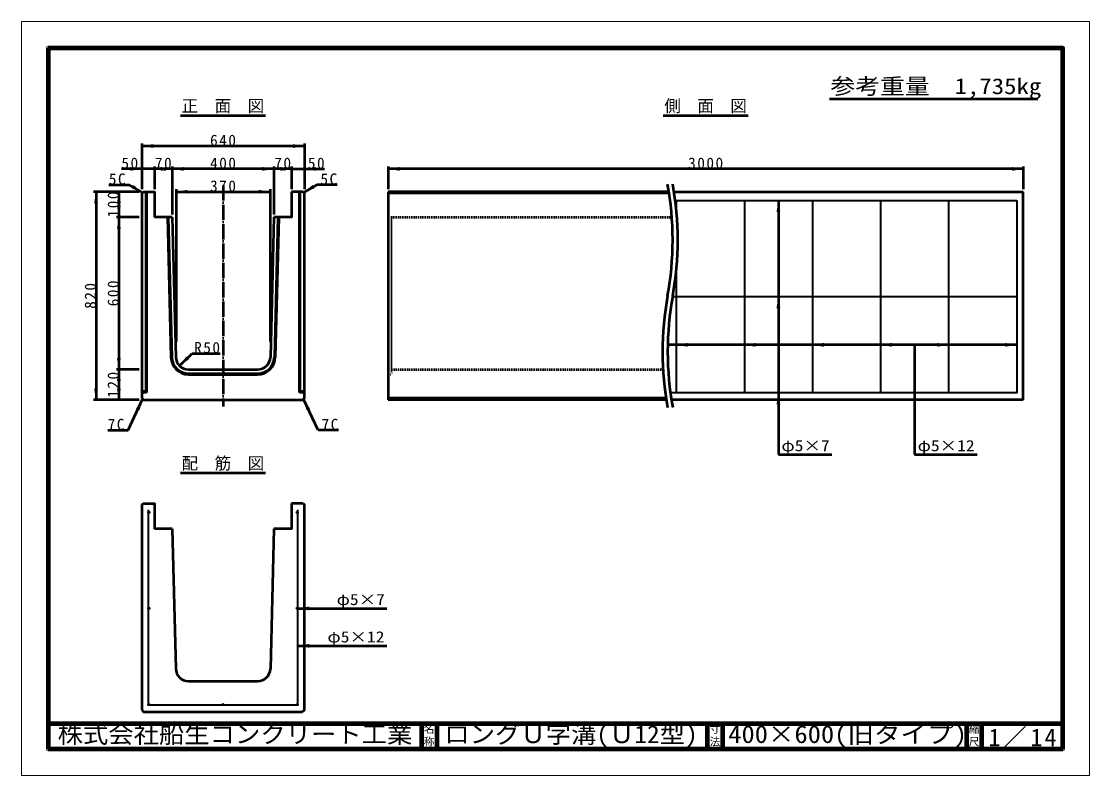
# Model space of a CAD drawing. Units: millimetres, scale not verified. Extents: x -2102 to 2102, y -1485 to 1485.
import ezdxf
from ezdxf.enums import TextEntityAlignment as Align

# ---------------------------------------------------------------- set-up
doc = ezdxf.new("R2010")
doc.units = ezdxf.units.MM
doc.header["$LTSCALE"] = 5
doc.linetypes.add('DOTTED', pattern=[1.75, 0.25, -1.5])
doc.linetypes.add('LONG_DASHED_DOTTED', pattern=[15.25, 12, -1.5, 0.25, -1.5])
doc.layers.add('0-0_V-nasSTD', color=7, linetype='Continuous', lineweight=50)
doc.layers.add('0-1_0', color=7, linetype='Continuous', lineweight=50)
doc.styles.add('ＭＳ ゴシック', font='')
doc.styles.get('ＭＳ ゴシック').set_extended_font_data('MS Gothic')

msp = doc.modelspace()

# ---------------------------------------------------------------- linework, layer by layer
at = {"layer": '0-0_V-nasSTD', "lineweight": 100}
for p, q in [((-1997.5, 1380), (-1997.5, -1380)), ((-1997.5, -1280), (1997.5, -1280)), ((-527.5, -1280), (-527.5, -1380)), ((-467.5, -1280), (-467.5, -1380)), ((597.5, -1280), (597.5, -1380)), ((657.5, -1280), (657.5, -1380)), ((1617.5, -1280), (1617.5, -1380)), ((1677.5, -1280), (1677.5, -1380)), ((-1997.5, -1380), (1997.5, -1380))]:
    msp.add_line(p, q, dxfattribs=at)
at = {"layer": '0-0_V-nasSTD'}
for p, q in [((-1628.654, 1004.105), (-1628.654, 824.105)), ((-988.654, 994.105), (-1628.654, 994.105)), ((-988.654, 1004.105), (-988.654, 824.105)), ((-1628.654, 904.105), (-1708.654, 904.105)), ((-1578.654, 904.105), (-1628.654, 904.105)), ((-1578.654, 914.105), (-1578.654, 824.105)), ((-1508.654, 904.105), (-1578.654, 904.105)), ((-1508.654, 914.105), (-1508.654, 724.105)), ((-1108.654, 904.105), (-1508.654, 904.105)), ((-1108.654, 914.105), (-1108.654, 724.105)), ((-1038.654, 904.105), (-1108.654, 904.105)), ((-1038.654, 914.105), (-1038.654, 824.105)), ((-658.654, 914.105), (-658.654, 824.105)), ((1841.346, 904.105), (-658.654, 904.105)), ((1841.346, 914.105), (1841.346, 824.105)), ((-1758.116, 841.605), (-1678.116, 841.605)), ((-1626.154, 811.605), (-1678.116, 841.605)), ((-991.154, 811.605), (-939.193, 841.605)), ((-859.193, 841.605), (-939.193, 841.605)), ((-1638.654, 814.105), (-1818.654, 814.105)), ((-1808.654, 814.105), (-1808.654, -5.895)), ((-1718.654, 814.105), (-1718.654, 714.105)), ((-1628.654, 809.105), (-1623.654, 814.105)), ((-1628.654, 809.105), (-1628.654, 1.105)), ((-1612.654, 814.105), (-1612.654, 27.105)), ((-1609.654, 814.105), (-1609.654, 24.105)), ((-1493.655, 824.105), (-1493.655, 224.105)), ((-1493.655, 814.105), (-1123.655, 814.105)), ((-1123.655, 824.105), (-1123.655, 224.105)), ((-993.654, 814.105), (-1038.654, 814.105)), ((-1007.654, 24.105), (-1007.654, 814.105)), ((-1004.654, 27.105), (-1004.654, 814.105)), ((-993.654, 814.105), (-988.654, 809.105)), ((-988.654, 1.105), (-988.654, 809.105)), ((-658.654, 814.105), (-658.654, -5.895)), ((446.46, 814.105), (-658.654, 814.105)), ((447.238, 809.105), (-658.654, 809.105)), ((466.46, 814.105), (1841.346, 814.105)), ((1841.346, -5.895), (1841.346, 814.105)), ((877.346, 779.105), (877.346, -220.895)), ((-1638.654, 714.105), (-1728.654, 714.105)), ((-1718.654, 714.105), (-1718.654, 114.105)), ((-1508.654, 714.105), (-1578.654, 714.105)), ((-1527.66, 714.105), (-1513.867, 162.38)), ((-1524.659, 714.105), (-1510.868, 162.455)), ((-1508.654, 714.105), (-1494.873, 162.855)), ((-1108.654, 714.105), (-1122.436, 162.855)), ((-1092.649, 714.105), (-1106.441, 162.455)), ((-1089.648, 714.105), (-1103.441, 162.38)), ((1815.346, 211.355), (441.65, 211.355)), ((1413.346, 211.355), (1413.346, -220.895)), ((-1479.799, 128.31), (-1430.302, 177.808)), ((-1430.302, 177.808), (-1320.302, 177.808)), ((-1638.654, 114.105), (-1728.654, 114.105)), ((-1718.654, 114.105), (-1718.654, -5.895)), ((-1444.889, 114.105), (-1172.42, 114.105)), ((-1444.889, 98.105), (-1172.42, 98.105)), ((-1444.889, 95.105), (-1172.42, 95.105)), ((-1612.654, 27.105), (-1628.654, 27.105)), ((-1609.654, 24.105), (-1628.654, 24.105)), ((-1628.654, 1.105), (-1621.654, -5.895)), ((-1612.654, 27.105), (-1609.654, 24.105)), ((-1004.654, 27.105), (-1007.654, 24.105)), ((-988.654, 24.105), (-1007.654, 24.105)), ((-988.654, 27.105), (-1004.654, 27.105)), ((-988.654, 1.105), (-995.654, -5.895)), ((435.149, 1.105), (-658.654, 1.105)), ((-1638.654, -5.895), (-1818.654, -5.895)), ((-1682.723, -124.603), (-1625.154, -2.395)), ((-1621.654, -5.895), (-995.654, -5.895)), ((-934.586, -124.603), (-992.154, -2.395)), ((436.232, -5.895), (-658.654, -5.895)), ((1841.346, -5.895), (456.232, -5.895)), ((-1762.723, -124.603), (-1682.723, -124.603)), ((-854.586, -124.603), (-934.586, -124.603)), ((877.346, -220.895), (1087.346, -220.895)), ((1413.346, -220.895), (1659.346, -220.895)), ((-1628.654, -418.131), (-1623.654, -413.131)), ((-1628.654, -418.131), (-1628.654, -1226.131)), ((-993.654, -413.131), (-1038.654, -413.131)), ((-993.654, -413.131), (-988.654, -418.131)), ((-988.654, -1226.131), (-988.654, -418.131)), ((-1508.654, -513.131), (-1578.654, -513.131)), ((-1508.654, -513.131), (-1494.873, -1064.38)), ((-1108.654, -513.131), (-1122.436, -1064.38)), ((-1013.654, -826.631), (-663.654, -826.631)), ((-1013.654, -973.792), (-663.654, -973.792)), ((-1444.889, -1113.131), (-1172.42, -1113.131)), ((-1628.654, -1226.131), (-1621.654, -1233.131)), ((-1621.654, -1233.131), (-995.654, -1233.131)), ((-988.654, -1226.131), (-995.654, -1233.131))]:
    msp.add_line(p, q, dxfattribs=at)
at = {"layer": '0-0_V-nasSTD', "linetype": 'LONG_DASHED_DOTTED'}
msp.add_line((-1308.654, 839.105), (-1308.654, -30.895), dxfattribs=at)
at = {"layer": '0-0_V-nasSTD', "lineweight": 35}
for p, q in [((471.459, 779.105), (1815.346, 779.105)), ((475.346, 779.105), (475.346, 744.952)), ((743.346, 779.105), (743.346, 22.105)), ((1011.346, 779.105), (1011.346, 22.105)), ((1279.346, 779.105), (1279.346, 22.105)), ((1547.346, 779.105), (1547.346, 22.105)), ((475.346, 503.258), (475.346, 22.105)), ((1815.346, 400.605), (460.709, 400.605)), ((-1603.654, -438.131), (-1603.654, -1208.131)), ((-1013.654, -1208.131), (-1013.654, -438.131)), ((-1013.654, -1208.131), (-1603.654, -1208.131))]:
    msp.add_line(p, q, dxfattribs=at)
at = {"layer": '0-0_V-nasSTD', "linetype": 'DOTTED'}
for p, q in [((458.022, 714.105), (-658.654, 714.105)), ((-646.154, 714.105), (-646.154, 95.105)), ((423.32, 114.105), (-658.654, 114.105)), ((-658.654, 95.105), (-646.154, 95.105))]:
    msp.add_line(p, q, dxfattribs=at)
at = {"layer": '0-0_V-nasSTD', "lineweight": 18}
for points in [[(-2102.5, -1485), (-2102.5, 1485), (2102.5, 1485), (2102.5, -1485)], [(-2002.5, -1385), (-2002.5, 1385), (2002.5, 1385), (2002.5, -1385)]]:
    msp.add_lwpolyline(points, close=True, dxfattribs=at)
at = {"layer": '0-0_V-nasSTD', "lineweight": 100}
msp.add_lwpolyline([(1997.5, -1380), (1997.5, 1380), (-1997.5, 1380)], dxfattribs=at)
at = {"layer": '0-0_V-nasSTD'}
for points in [[(-1038.654, 904.105), (-988.654, 904.105), (-908.654, 904.105)], [(-1623.654, 814.105), (-1578.654, 814.105), (-1578.654, 714.105)], [(-1038.654, 814.105), (-1038.654, 714.105), (-1108.654, 714.105)], [(-1623.654, -413.131), (-1578.654, -413.131), (-1578.654, -513.131)], [(-1038.654, -413.131), (-1038.654, -513.131), (-1108.654, -513.131)]]:
    msp.add_lwpolyline(points, dxfattribs=at)
at = {"layer": '0-0_V-nasSTD', "lineweight": 35}
msp.add_lwpolyline([(1815.346, 779.105), (1815.346, 22.105), (452.149, 22.105)], dxfattribs=at)
for centre in [(-1600.654, -448.131), (-1016.654, -448.131), (-1600.654, -826.631), (-1016.654, -826.631), (-1600.654, -1205.131), (-1308.654, -1205.131), (-1016.654, -1205.131)]:
    msp.add_circle(centre, 3, dxfattribs=at)
at = {"layer": '0-0_V-nasSTD'}
for centre, radius, start, end in [((-758.654, 624.105), 1220, 349.61114, 10.38886), ((-738.654, 624.105), 1220, 349.61114, 10.38886), ((1641.346, 184.105), 1220, 169.61114, 190.38886), ((1661.346, 184.105), 1220, 169.61114, 190.38886), ((-1444.889, 164.105), 69, 181.4321, 270), ((-1444.889, 164.105), 66, 181.4321, 270), ((-1444.889, 164.105), 50, 181.4321, 270), ((-1172.42, 164.105), 50, 270, 358.5679), ((-1172.42, 164.105), 66, 270, 358.5679), ((-1172.42, 164.105), 69, 270, 358.5679), ((-1444.889, -1063.131), 50, 181.4321, 270), ((-1172.42, -1063.131), 50, 270, 358.5679)]:
    msp.add_arc(centre, radius, start, end, dxfattribs=at)
for points in [[(-1628.654, 994.105), (-1583.654, 986.605), (-1583.654, 1001.605)], [(-1033.654, 986.605), (-1033.654, 1001.605), (-988.654, 994.105)], [(-1673.654, 896.605), (-1673.654, 911.605), (-1628.654, 904.105)], [(-1578.654, 904.105), (-1533.654, 896.605), (-1533.654, 911.605)], [(-1553.654, 896.605), (-1553.654, 911.605), (-1508.654, 904.105)], [(-1508.654, 904.105), (-1463.654, 896.605), (-1463.654, 911.605)], [(-1153.654, 896.605), (-1153.654, 911.605), (-1108.654, 904.105)], [(-1108.654, 904.105), (-1063.654, 896.605), (-1063.654, 911.605)], [(-1083.654, 896.605), (-1083.654, 911.605), (-1038.654, 904.105)], [(-988.654, 904.105), (-943.654, 896.605), (-943.654, 911.605)], [(-658.654, 904.105), (-613.654, 896.605), (-613.654, 911.605)], [(1796.346, 896.605), (1796.346, 911.605), (1841.346, 904.105)], [(-1816.154, 769.105), (-1808.654, 814.105), (-1801.154, 769.105)], [(-1726.154, 769.105), (-1718.654, 814.105), (-1711.154, 769.105)], [(-1668.875, 827.61), (-1661.375, 840.6), (-1626.154, 811.605)], [(-1493.655, 814.105), (-1448.655, 806.605), (-1448.655, 821.605)], [(-1168.655, 806.605), (-1168.655, 821.605), (-1123.655, 814.105)], [(-991.154, 811.605), (-955.933, 840.6), (-948.433, 827.61)], [(-1726.154, 759.105), (-1718.654, 714.105), (-1711.154, 759.105)], [(869.846, 734.105), (877.346, 779.105), (884.846, 734.105)], [(-1726.154, 669.105), (-1718.654, 714.105), (-1711.154, 669.105)], [(869.846, 355.605), (877.346, 400.605), (884.846, 355.605)], [(475.346, 211.355), (520.346, 203.855), (520.346, 218.855)], [(743.346, 211.355), (788.346, 203.855), (788.346, 218.855)], [(1011.346, 211.355), (1056.346, 203.855), (1056.346, 218.855)], [(1279.346, 211.355), (1324.346, 203.855), (1324.346, 218.855)], [(1502.346, 203.855), (1502.346, 218.855), (1547.346, 211.355)], [(1770.346, 203.855), (1770.346, 218.855), (1815.346, 211.355)], [(-1726.154, 159.105), (-1718.654, 114.105), (-1711.154, 159.105)], [(-1479.799, 128.31), (-1453.283, 165.433), (-1442.676, 154.827)], [(-1726.154, 69.105), (-1718.654, 114.105), (-1711.154, 69.105)], [(-1816.154, 39.105), (-1808.654, -5.895), (-1801.154, 39.105)], [(-1726.154, 39.105), (-1718.654, -5.895), (-1711.154, 39.105)], [(869.846, -22.895), (877.346, 22.105), (884.846, -22.895)], [(-1651.116, -39.908), (-1637.546, -46.301), (-1625.154, -2.395)], [(-992.154, -2.395), (-979.762, -46.301), (-966.192, -39.908)], [(-1603.654, -448.131), (-1603.117, -449.845), (-1602.721, -445.956)], [(-1603.117, -449.845), (-1602.721, -445.956), (-1600.502, -445.135)], [(-1603.117, -449.845), (-1600.502, -445.135), (-1598.378, -446.177)], [(-1603.117, -449.845), (-1598.378, -446.177), (-1597.67, -448.434)], [(-1603.117, -449.845), (-1598.818, -450.503), (-1597.67, -448.434)], [(-1603.117, -449.845), (-1601.109, -451.096), (-1598.818, -450.503)], [(-1019.639, -448.434), (-1018.931, -446.177), (-1014.192, -449.845)], [(-1019.639, -448.434), (-1018.491, -450.503), (-1014.192, -449.845)], [(-1018.931, -446.177), (-1016.806, -445.135), (-1014.192, -449.845)], [(-1018.491, -450.503), (-1016.2, -451.096), (-1014.192, -449.845)], [(-1016.806, -445.135), (-1014.587, -445.956), (-1014.192, -449.845)], [(-1014.587, -445.956), (-1014.192, -449.845), (-1013.654, -448.131)], [(-1603.654, -826.631), (-1603.117, -828.345), (-1602.721, -824.456)], [(-1603.117, -828.345), (-1602.721, -824.456), (-1600.502, -823.635)], [(-1603.117, -828.345), (-1600.502, -823.635), (-1598.378, -824.677)], [(-1603.117, -828.345), (-1598.378, -824.677), (-1597.67, -826.934)], [(-1603.117, -828.345), (-1598.818, -829.003), (-1597.67, -826.934)], [(-1603.117, -828.345), (-1601.109, -829.596), (-1598.818, -829.003)], [(-1019.639, -826.934), (-1018.931, -824.677), (-1014.192, -828.345)], [(-1019.639, -826.934), (-1018.491, -829.003), (-1014.192, -828.345)], [(-1018.931, -824.677), (-1016.806, -823.635), (-1014.192, -828.345)], [(-1018.491, -829.003), (-1016.2, -829.596), (-1014.192, -828.345)], [(-1016.806, -823.635), (-1014.587, -824.456), (-1014.192, -828.345)], [(-1014.587, -824.456), (-1014.192, -828.345), (-1013.654, -826.631)], [(-1013.654, -826.631), (-968.654, -834.131), (-968.654, -819.131)], [(-1013.654, -973.792), (-968.654, -981.292), (-968.654, -966.292)], [(-1603.654, -1205.131), (-1603.348, -1203.81), (-1598.94, -1207.593)], [(-1603.654, -1205.131), (-1603.593, -1205.735), (-1598.94, -1207.593)], [(-1603.593, -1205.735), (-1603.411, -1206.314), (-1598.94, -1207.593)], [(-1603.411, -1206.314), (-1603.117, -1206.845), (-1598.94, -1207.593)], [(-1603.348, -1203.81), (-1602.11, -1202.508), (-1598.94, -1207.593)], [(-1603.117, -1206.845), (-1602.721, -1207.305), (-1598.94, -1207.593)], [(-1602.721, -1207.305), (-1602.241, -1207.677), (-1598.94, -1207.593)], [(-1602.241, -1207.677), (-1601.696, -1207.944), (-1598.94, -1207.593)], [(-1602.11, -1202.508), (-1600.351, -1202.146), (-1598.94, -1207.593)], [(-1601.696, -1207.944), (-1601.109, -1208.096), (-1598.94, -1207.593)], [(-1601.109, -1208.096), (-1600.654, -1208.131), (-1598.94, -1207.593)], [(-1600.351, -1202.146), (-1598.94, -1207.593), (-1598.7, -1202.855)], [(-1598.94, -1207.593), (-1598.7, -1202.855), (-1597.75, -1204.379)], [(-1598.94, -1207.593), (-1597.841, -1206.173), (-1597.75, -1204.379)], [(-1311.654, -1205.131), (-1311.348, -1203.81), (-1306.94, -1207.593)], [(-1311.654, -1205.131), (-1311.593, -1205.735), (-1306.94, -1207.593)], [(-1311.593, -1205.735), (-1311.411, -1206.314), (-1306.94, -1207.593)], [(-1311.411, -1206.314), (-1311.117, -1206.845), (-1306.94, -1207.593)], [(-1311.348, -1203.81), (-1310.11, -1202.508), (-1306.94, -1207.593)], [(-1311.117, -1206.845), (-1310.721, -1207.305), (-1306.94, -1207.593)], [(-1310.721, -1207.305), (-1310.241, -1207.677), (-1306.94, -1207.593)], [(-1310.241, -1207.677), (-1309.696, -1207.944), (-1306.94, -1207.593)], [(-1310.11, -1202.508), (-1308.351, -1202.146), (-1306.94, -1207.593)], [(-1309.696, -1207.944), (-1309.109, -1208.096), (-1306.94, -1207.593)], [(-1309.109, -1208.096), (-1308.654, -1208.131), (-1306.94, -1207.593)], [(-1308.351, -1202.146), (-1306.94, -1207.593), (-1306.7, -1202.855)], [(-1306.94, -1207.593), (-1306.7, -1202.855), (-1305.75, -1204.379)], [(-1306.94, -1207.593), (-1305.841, -1206.173), (-1305.75, -1204.379)], [(-1019.639, -1204.827), (-1018.931, -1203.177), (-1016.05, -1208.069)], [(-1019.639, -1204.827), (-1019.277, -1206.587), (-1016.05, -1208.069)], [(-1019.277, -1206.587), (-1017.975, -1207.824), (-1016.05, -1208.069)], [(-1018.931, -1203.177), (-1017.406, -1202.227), (-1016.05, -1208.069)], [(-1017.975, -1207.824), (-1016.654, -1208.131), (-1016.05, -1208.069)], [(-1017.406, -1202.227), (-1016.05, -1208.069), (-1015.612, -1202.318)], [(-1016.05, -1208.069), (-1015.612, -1202.318), (-1014.192, -1203.417)], [(-1016.05, -1208.069), (-1014.192, -1203.417), (-1013.654, -1205.131)], [(-1016.05, -1208.069), (-1013.689, -1205.585), (-1013.654, -1205.131)], [(-1016.05, -1208.069), (-1013.841, -1206.173), (-1013.689, -1205.585)], [(-1016.05, -1208.069), (-1014.108, -1206.718), (-1013.841, -1206.173)], [(-1016.05, -1208.069), (-1014.48, -1207.198), (-1014.108, -1206.718)], [(-1016.05, -1208.069), (-1014.94, -1207.593), (-1014.48, -1207.198)], [(-1016.05, -1208.069), (-1015.471, -1207.888), (-1014.94, -1207.593)]]:
    msp.add_solid(points, dxfattribs=at)
at = {"layer": '0-1_0'}
for p, q in [((1078.036, 1179.753), (1898.036, 1179.753)), ((-1475.654, 1114.105), (-1141.654, 1114.105)), ((424.346, 1114.105), (758.346, 1114.105)), ((-1475.654, -293.131), (-1141.654, -293.131))]:
    msp.add_line(p, q, dxfattribs=at)

# ---------------------------------------------------------------- texts
at = {"layer": '0-0_V-nasSTD', "style": 'ＭＳ ゴシック'}
for s, height, width, p in [('参考重量\u30001,735kg', 62.32, 1.15, (1082.036, 1179.753)), ('φ5×7', 43.99, 1.15, (889.346, -220.895)), ('φ5×12', 43.99, 1.15, (1425.346, -220.895)), ('φ5×7', 43.99, 1.15, (-861.654, -826.631)), ('φ5×12', 43.99, 1.15, (-897.654, -973.792)), ('株式会社船生コンクリート工業', 69.65, 1.05, (-1960, -1377.5)), ('ロングＵ字溝(Ｕ12型)', 69.65, 1.05, (-437.5, -1377.5)), ('400×600(旧タイプ)', 69.65, 1.1, (680, -1377.5))]:
    msp.add_text(s, height=height, dxfattribs=dict(at, width=width)).set_placement(p, align=Align.BOTTOM_LEFT)
for s, height, p in [('正\u3000面\u3000図', 47.65, (-1471.658, 1114.105)), ('側\u3000面\u3000図', 47.65, (428.342, 1114.105)), ('配\u3000筋\u3000図', 47.65, (-1471.658, -293.131)), ('名', 30.79, (-518.518, -1326.001)), ('寸', 30.79, (606.482, -1326.001)), ('縮', 30.79, (1626.482, -1326.001)), ('称', 30.79, (-518.524, -1375.99)), ('法', 30.79, (606.476, -1375.99)), ('尺', 30.79, (1626.476, -1375.99))]:
    msp.add_text(s, height=height, dxfattribs=at).set_placement(p, align=Align.BOTTOM_LEFT)
at = {"layer": '0-0_V-nasSTD', "attachment_point": 7, "style": 'ＭＳ ゴシック'}
for s, insert, char_height in [('\\T1.2;640', (-1359.641, 994.105), 43.99), ('\\T1.2;50', (-1708.654, 904.105), 43.99), ('\\T1.2;70', (-1576.654, 904.105), 43.99), ('\\T1.2;400', (-1359.641, 904.105), 43.99), ('\\T1.2;70', (-1106.654, 904.105), 43.99), ('\\T1.2;50', (-974.654, 904.105), 43.99), ('\\T1.2;3000', (522.24, 904.105), 43.99), ('\\T1.2;5C', (-1758.116, 841.605), 43.99), ('\\T1.2;5C', (-925.193, 841.605), 43.99), ('\\T1.2;370', (-1359.641, 814.105), 43.99), ('\\T1.2;R50', (-1422.302, 177.808), 43.99), ('\\T1.2;7C', (-1762.723, -124.603), 43.99), ('\\T1.2;7C', (-920.586, -124.603), 43.99), ('\\T1.16;1／14', (1704.533, -1377.418), 69.65)]:
    msp.add_mtext(s, dxfattribs=dict(at, insert=insert, char_height=char_height))
at = {"layer": '0-0_V-nasSTD', "char_height": 43.99, "attachment_point": 7, "rotation": 90, "style": 'ＭＳ ゴシック'}
for s, insert in [('\\T1.2;100', (-1718.654, 713.092)), ('\\T1.2;820', (-1808.654, 353.092)), ('\\T1.2;600', (-1718.654, 363.092)), ('\\T1.2;120', (-1718.654, 3.092))]:
    msp.add_mtext(s, dxfattribs=dict(at, insert=insert))

doc.saveas('drawing.dxf')
